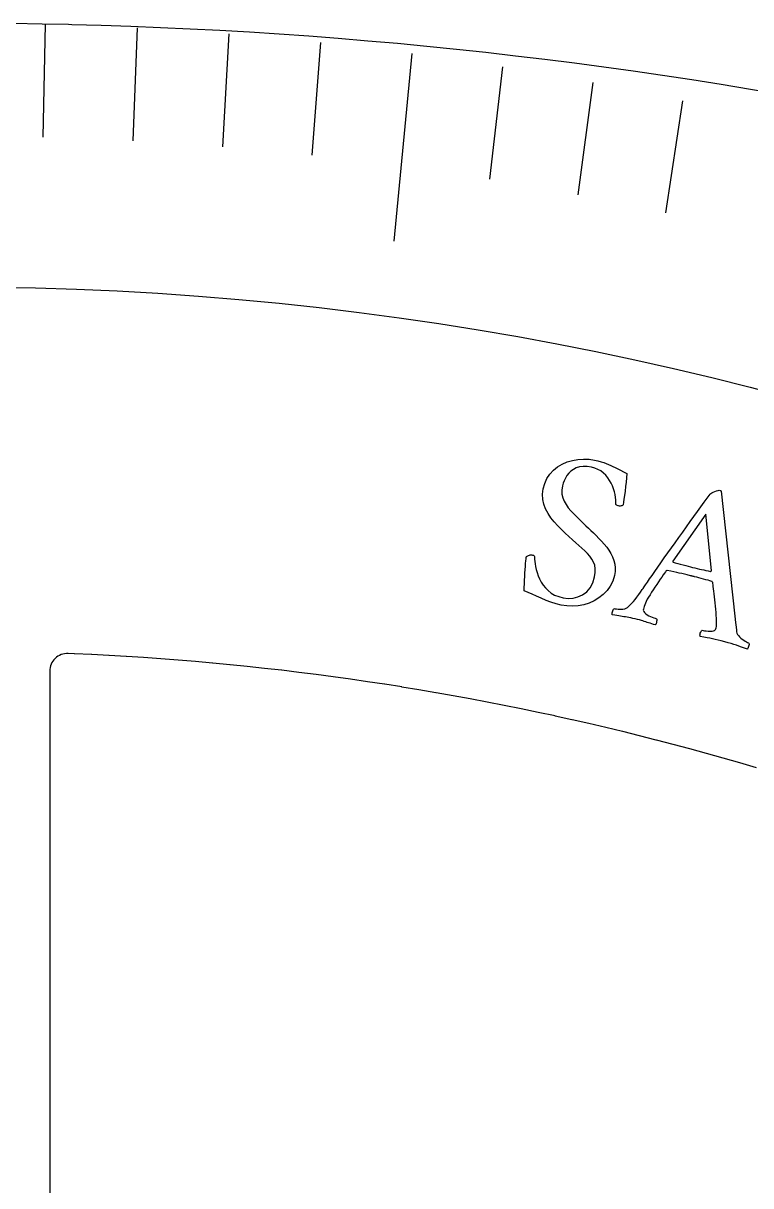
# Model space of a CAD drawing. Header units: millimetres. Extents: x -68 to 68, y -68 to 68.
# Drawn here: x 0.99 to 11.28, y 51.94 to 68.39 of the extents above; entities that cross this region are included whole.
import ezdxf

# ---------------------------------------------------------------- set-up
doc = ezdxf.new("R2010")
doc.units = ezdxf.units.MM
for name, color, linetype in [('CUT_INNER', 6, 'Continuous'), ('CUT_OUTER', 1, 'Continuous'), ('ENGRAVE', 7, 'Continuous'), ('ENGRAVE_FINE', 8, 'Continuous'), ('TEXT', 5, 'Continuous')]:
    doc.layers.add(name, color=color, linetype=linetype)

msp = doc.modelspace()

# ---------------------------------------------------------------- linework, layer by layer
at = {"layer": 'CUT_INNER'}
msp.add_lwpolyline([(11.3648, 57.8579), (11.131, 57.9265), (11.1295, 57.9269), (10.8953, 57.9941), (10.8938, 57.9945), (10.6592, 58.0602), (10.6577, 58.0606), (10.4227, 58.1249), (10.4212, 58.1253), (10.1858, 58.1881), (10.1843, 58.1885), (9.9485, 58.2499), (9.947, 58.2503), (9.7108, 58.3102), (9.7093, 58.3106), (9.4727, 58.369), (9.4713, 58.3694), (9.2344, 58.4264), (9.2329, 58.4268), (8.9956, 58.4824), (8.9941, 58.4827), (8.7565, 58.5368), (8.755, 58.5372), (8.5171, 58.5898), (8.5156, 58.5902), (8.2774, 58.6414), (8.2759, 58.6417), (8.0373, 58.6914), (8.0358, 58.6917), (7.797, 58.74), (7.7955, 58.7403), (7.5564, 58.7871), (7.5549, 58.7874), (7.3154, 58.8327), (7.3139, 58.833), (7.0742, 58.8769), (7.0727, 58.8771), (6.8328, 58.9195), (6.8313, 58.9198), (6.5911, 58.9607), (6.5895, 58.961), (6.3491, 59.0004), (6.3476, 59.0007), (6.1069, 59.0386), (6.1054, 59.0389), (5.8644, 59.0754), (5.8629, 59.0756), (5.6218, 59.1106), (5.6203, 59.1108), (5.3789, 59.1443), (5.3774, 59.1445), (5.1358, 59.1766), (5.1343, 59.1768), (4.8926, 59.2074), (4.891, 59.2076), (4.6491, 59.2366), (4.6476, 59.2368), (4.4055, 59.2644), (4.404, 59.2646), (4.1617, 59.2907), (4.1602, 59.2909), (3.9178, 59.3155), (3.9162, 59.3156), (3.6737, 59.3388), (3.6721, 59.3389), (3.4294, 59.3606), (3.4279, 59.3607), (3.1851, 59.3809), (3.1835, 59.381), (2.9406, 59.3997), (2.939, 59.3998), (2.696, 59.417), (2.6944, 59.4171), (2.4513, 59.4327), (2.4497, 59.4328), (2.2065, 59.447), (2.205, 59.4471), (1.9616, 59.4598), (1.9601, 59.4599), (1.7167, 59.4711), (1.7151, 59.4712), (1.628, 59.4747), (1.6028, 59.4744), (1.5778, 59.4716), (1.5532, 59.4663), (1.5293, 59.4586), (1.5062, 59.4485), (1.4843, 59.4361), (1.4638, 59.4216), (1.4448, 59.4051), (1.4275, 59.3868), (1.4122, 59.3668), (1.399, 59.3454), (1.388, 59.3228), (1.3793, 59.2992), (1.373, 59.2748), (1.3693, 59.25), (1.368, 59.2249), (1.368, 39.5874)], dxfattribs=at)
at = {"layer": 'CUT_OUTER'}
msp.add_lwpolyline([(0.8394, 68.3948), (1.259, 68.3884), (1.6308, 68.3804), (1.6779, 68.3794), (2.0974, 68.3678), (2.5169, 68.3537), (2.9362, 68.3369), (3.3555, 68.3176), (3.7746, 68.2958), (4.1936, 68.2713), (4.6124, 68.2443), (5.0311, 68.2147), (5.4495, 68.1826), (5.8678, 68.1478), (6.2858, 68.1106), (6.7036, 68.0707), (7.1212, 68.0283), (7.5384, 67.9833), (7.9554, 67.9358), (8.3721, 67.8857), (8.7885, 67.833), (9.2046, 67.7778), (9.6203, 67.7201), (10.0356, 67.6598), (10.4506, 67.5969), (10.8651, 67.5315), (11.2793, 67.4636), (11.693, 67.3931)], dxfattribs=at)
at = {"layer": 'ENGRAVE'}
msp.add_circle((0, 19.5457), 45.1196, dxfattribs=at)
at = {"layer": 'ENGRAVE_FINE'}
for points in [[(1.3024, 68.3826), (1.2719, 66.7823)], [(2.6036, 68.3306), (2.5427, 66.731)], [(3.9024, 68.2439), (3.811, 66.6455)], [(5.1977, 68.1227), (5.0759, 66.526)], [(6.4883, 67.9672), (6.2346, 65.3097)], [(7.7729, 67.7777), (7.5904, 66.1858)], [(9.0505, 67.5543), (8.8377, 65.9656)], [(10.32, 67.2976), (10.0769, 65.7125)]]:
    msp.add_lwpolyline(points, dxfattribs=at)
at = {"layer": 'TEXT'}
for points in [[(9.0748, 62.2106), (9.1225, 62.1997), (9.1657, 62.1883), (9.2044, 62.1764), (9.2385, 62.1641), (9.2704, 62.1509), (9.3026, 62.1367), (9.3348, 62.1213), (9.3673, 62.1049), (9.4018, 62.0871), (9.4404, 62.0676), (9.483, 62.0462), (9.5296, 62.0232), (9.5254, 61.9616), (9.5199, 61.8992), (9.5132, 61.8361), (9.5052, 61.7723), (9.497, 61.7122), (9.4896, 61.6603), (9.483, 61.6165), (9.4772, 61.581), (9.4753, 61.5737), (9.4701, 61.5683), (9.4616, 61.5646), (9.4497, 61.5627), (9.4368, 61.562), (9.4253, 61.562), (9.4153, 61.5628), (9.4066, 61.5642), (9.3963, 61.5673), (9.3875, 61.5717), (9.3802, 61.5774), (9.3744, 61.5844), (9.3762, 61.6146), (9.3752, 61.6479), (9.3716, 61.6842), (9.3653, 61.7236), (9.3561, 61.7644), (9.3436, 61.8051), (9.3279, 61.8456), (9.3091, 61.8861), (9.2868, 61.9253), (9.2611, 61.9623), (9.2319, 61.9969), (9.1992, 62.0291), (9.1628, 62.0577), (9.1225, 62.0811), (9.0784, 62.0994), (9.0304, 62.1126), (8.9687, 62.1221), (8.9125, 62.1236), (8.8618, 62.1169), (8.8165, 62.102), (8.7763, 62.0811), (8.7408, 62.0559), (8.7098, 62.0264), (8.6835, 61.9928), (8.6615, 61.9568), (8.6436, 61.9204), (8.6299, 61.8836), (8.6202, 61.8464), (8.6124, 61.7872), (8.6138, 61.7314), (8.6244, 61.679), (8.6441, 61.6301), (8.6708, 61.5835), (8.7022, 61.5384), (8.7384, 61.4946), (8.7794, 61.4523), (8.8228, 61.4104), (8.8662, 61.3681), (8.9097, 61.3252), (8.9532, 61.2819), (8.9868, 61.2496), (9.0222, 61.2157), (9.0592, 61.1801), (9.0979, 61.143), (9.1368, 61.1043), (9.1744, 61.0642), (9.2109, 61.0226), (9.2462, 60.9797), (9.2785, 60.9352), (9.3064, 60.889), (9.3297, 60.8412), (9.3484, 60.7918), (9.3612, 60.7408), (9.3667, 60.6884), (9.3648, 60.6345), (9.3557, 60.5793), (9.3318, 60.5007), (9.2976, 60.4296), (9.2532, 60.3658), (9.1986, 60.3095), (9.1365, 60.261), (9.0696, 60.2208), (8.9978, 60.1891), (8.9211, 60.1656), (8.842, 60.1508), (8.7627, 60.1451), (8.6832, 60.1484), (8.6035, 60.1608), (8.5293, 60.1786), (8.4574, 60.2004), (8.3877, 60.226), (8.3201, 60.2555), (8.2552, 60.2858), (8.1936, 60.3137), (8.1352, 60.3392), (8.0802, 60.3623), (8.0803, 60.4102), (8.0813, 60.4595), (8.0832, 60.5103), (8.086, 60.5625), (8.0892, 60.6139), (8.0926, 60.6619), (8.0962, 60.7067), (8.0999, 60.7482), (8.1035, 60.7842), (8.1065, 60.8126), (8.1091, 60.8334), (8.1112, 60.8466), (8.1207, 60.8525), (8.1308, 60.8578), (8.1413, 60.8623), (8.1523, 60.8661), (8.1635, 60.8689), (8.1746, 60.8702), (8.1857, 60.8702), (8.1967, 60.8687), (8.209, 60.8644), (8.2179, 60.8572), (8.2234, 60.8469), (8.2254, 60.8338), (8.2266, 60.8086), (8.2295, 60.7789), (8.2341, 60.7446), (8.2404, 60.7057), (8.2492, 60.6638), (8.2613, 60.6206), (8.2768, 60.5762), (8.2956, 60.5304), (8.3184, 60.4852), (8.3462, 60.4425), (8.3788, 60.4022), (8.4163, 60.3643), (8.4596, 60.3304), (8.5099, 60.3021), (8.5672, 60.2795), (8.6314, 60.2623), (8.7028, 60.2536), (8.7721, 60.2579), (8.8396, 60.2754), (8.9051, 60.3061), (8.9642, 60.3497), (9.012, 60.4062), (9.0486, 60.4755), (9.0739, 60.5577), (9.0836, 60.6188), (9.0846, 60.6745), (9.0769, 60.7247), (9.0603, 60.7695), (9.0369, 60.811), (9.0086, 60.851), (8.9755, 60.8896), (8.9375, 60.9267), (8.8963, 60.9637), (8.8533, 61.0019), (8.8087, 61.0411), (8.7624, 61.0814), (8.7112, 61.1289), (8.6592, 61.1783), (8.6065, 61.2296), (8.553, 61.2828), (8.502, 61.3383), (8.4564, 61.3964), (8.4165, 61.4571), (8.3821, 61.5206), (8.3562, 61.5868), (8.3421, 61.656), (8.3396, 61.7282), (8.3488, 61.8033), (8.3699, 61.8809), (8.4009, 61.951), (8.442, 62.0136), (8.4932, 62.0687), (8.5521, 62.1159), (8.6164, 62.1548), (8.6861, 62.1855), (8.7611, 62.2078), (8.839, 62.2217), (8.9173, 62.2267), (8.9959, 62.223), (9.0748, 62.2106)], [(9.7497, 60.3794), (9.7526, 60.3837), (9.7615, 60.3966), (9.7764, 60.4182), (9.7972, 60.4483), (9.8231, 60.4858), (9.8531, 60.5295), (9.8873, 60.5793), (9.9258, 60.6353), (9.9677, 60.696), (10.0124, 60.7598), (10.0598, 60.8269), (10.1099, 60.8972), (10.1617, 60.9696), (10.2142, 61.043), (10.2672, 61.1175), (10.3209, 61.1931), (10.3744, 61.2684), (10.427, 61.342), (10.4787, 61.4139), (10.5294, 61.4842), (10.5783, 61.5516), (10.6244, 61.6148), (10.6675, 61.6737), (10.7078, 61.7284), (10.7193, 61.7391), (10.7348, 61.7495), (10.7543, 61.7598), (10.7778, 61.7698), (10.8015, 61.7781), (10.8216, 61.7832), (10.8382, 61.7852), (10.8512, 61.7839), (10.854, 61.7831), (10.8563, 61.7822), (10.8578, 61.7813), (10.8587, 61.7803), (10.8596, 61.7792), (10.861, 61.7777), (10.863, 61.7758), (10.8655, 61.7736), (11.061, 60.0009), (11.0693, 59.9136), (11.0758, 59.8482), (11.0804, 59.8048), (11.0833, 59.7833), (11.0882, 59.7644), (11.0971, 59.7457), (11.1098, 59.7271), (11.1265, 59.7086), (11.1453, 59.6911), (11.1646, 59.6753), (11.1844, 59.6612), (11.2047, 59.6488), (11.2233, 59.6385), (11.2384, 59.6307), (11.2499, 59.6253), (11.2577, 59.6224), (11.2604, 59.6122), (11.2606, 59.6005), (11.2583, 59.5872), (11.2535, 59.5723), (11.2479, 59.5582), (11.2432, 59.5474), (11.2395, 59.5399), (11.2366, 59.5356), (11.1947, 59.5506), (11.1551, 59.5647), (11.1176, 59.5779), (11.0823, 59.5902), (11.0463, 59.6024), (11.0068, 59.6148), (10.9636, 59.6275), (10.9169, 59.6406), (10.8675, 59.6537), (10.8222, 59.665), (10.7811, 59.6745), (10.7443, 59.6823), (10.7073, 59.6896), (10.6659, 59.6978), (10.6201, 59.7069), (10.5699, 59.717), (10.5666, 59.7257), (10.5656, 59.7362), (10.5669, 59.7487), (10.5706, 59.7629), (10.5757, 59.7768), (10.5816, 59.788), (10.5883, 59.7966), (10.5956, 59.8025), (10.6114, 59.799), (10.6313, 59.796), (10.6554, 59.7932), (10.6837, 59.7907), (10.7119, 59.7895), (10.7358, 59.7905), (10.7553, 59.7936), (10.7706, 59.7989), (10.7779, 59.8048), (10.7843, 59.8134), (10.7897, 59.8247), (10.7943, 59.8387), (10.7974, 59.8553), (10.7994, 59.8774), (10.8001, 59.9049), (10.7996, 59.9379), (10.7981, 59.9749), (10.7959, 60.0144), (10.7928, 60.0563), (10.789, 60.1007), (10.7846, 60.1461), (10.78, 60.1909), (10.7753, 60.2351), (10.7704, 60.2787), (10.7656, 60.3201), (10.7612, 60.3578), (10.7572, 60.3916), (10.7536, 60.4215), (10.7507, 60.4461), (10.7485, 60.4636), (10.7473, 60.4742), (10.7469, 60.4777), (10.7466, 60.4782), (10.7457, 60.4796), (10.7443, 60.4821), (10.7423, 60.4855), (10.7399, 60.489), (10.7373, 60.4917), (10.7345, 60.4937), (10.7315, 60.4949), (10.7073, 60.5027), (10.6802, 60.5107), (10.6504, 60.5191), (10.6177, 60.5278), (10.5842, 60.5365), (10.5518, 60.5448), (10.5206, 60.5528), (10.4906, 60.5605), (10.4829, 60.5625), (10.4751, 60.5645), (10.4673, 60.5665), (10.4596, 60.5685), (10.452, 60.5704), (10.4449, 60.5722), (10.4381, 60.5739), (10.4317, 60.5756), (10.3868, 60.5868), (10.3455, 60.597), (10.3075, 60.606), (10.273, 60.6139), (10.2378, 60.6216), (10.1978, 60.6298), (10.1529, 60.6386), (10.1033, 60.6478), (10.1015, 60.648), (10.0991, 60.6476), (10.0963, 60.6468), (10.0928, 60.6455), (10.0896, 60.6441), (10.0873, 60.6431), (10.0859, 60.6425), (10.0855, 60.6423), (10.0831, 60.6388), (10.0759, 60.6283), (10.0638, 60.6107), (10.047, 60.5862), (10.0269, 60.5567), (10.0049, 60.5247), (9.9811, 60.49), (9.9554, 60.4527), (9.9294, 60.4147), (9.9048, 60.3777), (9.8815, 60.3419), (9.8596, 60.3071), (9.838, 60.273), (9.8196, 60.2414), (9.8046, 60.2122), (9.7928, 60.1856), (9.7834, 60.1614), (9.7756, 60.1397), (9.7695, 60.1205), (9.7649, 60.1038), (9.764, 60.0869), (9.7694, 60.0703), (9.7812, 60.0541), (9.7993, 60.0381), (9.821, 60.0231), (9.8435, 60.0098), (9.8668, 59.9981), (9.8909, 59.988), (9.913, 59.9797), (9.9306, 59.9733), (9.9436, 59.9689), (9.952, 59.9664), (9.9537, 59.961), (9.9542, 59.9523), (9.9535, 59.9405), (9.9517, 59.9255), (9.9489, 59.9101), (9.9455, 59.8971), (9.9414, 59.8865), (9.9368, 59.8783), (9.9092, 59.8867), (9.8838, 59.8946), (9.8604, 59.9019), (9.8392, 59.9088), (9.8189, 59.9153), (9.7987, 59.9219), (9.7785, 59.9284), (9.7582, 59.935), (9.7363, 59.9417), (9.7111, 59.9488), (9.6825, 59.9563), (9.6505, 59.9641), (9.6182, 59.9716), (9.5884, 59.9781), (9.5613, 59.9835), (9.5367, 59.9878), (9.5134, 59.9917), (9.4901, 59.9955), (9.4668, 59.9994), (9.4435, 60.0032), (9.4186, 60.0073), (9.3907, 60.0122), (9.3598, 60.0177), (9.3257, 60.0239), (9.3242, 60.0293), (9.3241, 60.0378), (9.3256, 60.0494), (9.3285, 60.0641), (9.3324, 60.0793), (9.3366, 60.0921), (9.341, 60.1027), (9.3458, 60.1109), (9.3622, 60.108), (9.3838, 60.1058), (9.4106, 60.1042), (9.4425, 60.1032), (9.4746, 60.1042), (9.5016, 60.1086), (9.5236, 60.1164), (9.5405, 60.1277), (9.5698, 60.1528), (9.5978, 60.1801), (9.6245, 60.2095), (9.65, 60.241), (9.6748, 60.2741), (9.6997, 60.3082), (9.7246, 60.3433), (9.7497, 60.3794)], [(10.6467, 61.448), (10.1827, 60.7825), (10.1827, 60.7821), (10.1827, 60.7808), (10.1827, 60.7788), (10.1827, 60.7759), (10.183, 60.773), (10.1835, 60.7708), (10.1845, 60.7693), (10.1859, 60.7686), (10.2166, 60.7594), (10.2503, 60.7497), (10.2869, 60.7395), (10.3265, 60.7287), (10.3655, 60.7181), (10.4005, 60.7088), (10.4315, 60.7006), (10.4584, 60.6937), (10.4933, 60.685), (10.5266, 60.6771), (10.5583, 60.67), (10.5883, 60.6638), (10.6181, 60.6577), (10.6493, 60.6513), (10.6818, 60.6445), (10.7157, 60.6373), (10.7187, 60.6371), (10.7213, 60.6379), (10.7236, 60.6399), (10.7255, 60.643), (10.7271, 60.6462), (10.7282, 60.6485), (10.7289, 60.6499), (10.7291, 60.6503)]]:
    msp.add_lwpolyline(points, close=True, dxfattribs=at)

doc.saveas('drawing.dxf')
